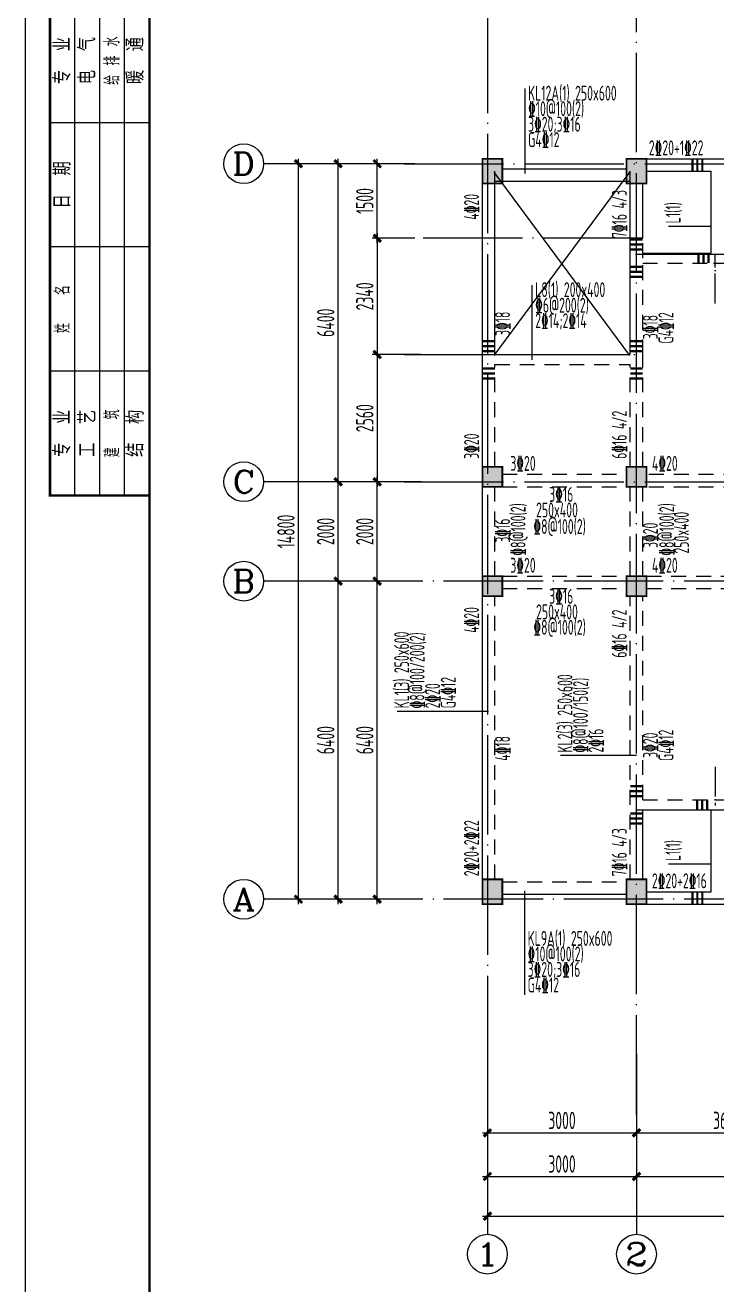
# Model space of a CAD drawing. Extents: x -472319 to -112444, y -516749 to -5704.
# Drawn here: x -218451 to -204533, y -254994 to -229647 of the extents above; entities that cross this region are included whole.
import ezdxf
from ezdxf.enums import TextEntityAlignment as Align

# ---------------------------------------------------------------- set-up
doc = ezdxf.new("R2010")
doc.units = 0
doc.header["$LTSCALE"] = 100
doc.header["$MEASUREMENT"] = 0
for name, pattern in [('3', [5, 3, -2]), ('CENTER', [2, 1.25, -0.25, 0.25, -0.25]), ('DOTE', [2.42, 2, -0.2, 0.02, -0.2])]:
    doc.linetypes.add(name, pattern=pattern)
for name, color, linetype in [('1301', 24, 'Continuous'), ('AXIS', 3, 'Continuous'), ('AXIS_TEXT', 7, 'Continuous'), ('DOTE', 1, 'CENTER'), ('FRAME', 3, 'Continuous'), ('S_BEAM', 4, 'Continuous'), ('S_BEAMDASH', 134, '3'), ('S_BEAMDIMLOCAL', 7, 'Continuous'), ('S_BEAMDIMLOCALVER', 7, 'Continuous'), ('S_BEAMDIMMASS', 2, 'Continuous'), ('S_BEAMDIMMASSVER', 2, 'Continuous'), ('S_CL', 2, 'Continuous'), ('S_SUBBEAMHOOP', 1, 'Continuous'), ('填充', 8, 'Continuous'), ('审核修改', 6, 'Continuous'), ('第三道尺寸线', 4, 'Continuous'), ('零厚板', 7, 'Continuous')]:
    doc.layers.add(name, color=color, linetype=linetype)
doc.styles.add('_TCH_AXIS', font='COMPLEX', dxfattribs={"bigfont": 'GBCBIG'})
doc.styles.add('COMPLEX', font='COMPLEX')
doc.styles.add('dxfs', font='txt.shx', dxfattribs={"width": 0.7, "bigfont": 'dxfs.shx'})
doc.styles.add('HZ', font='tssdeng.shx', dxfattribs={"width": 0.6, "height": 350, "bigfont": 'a.shx'})
doc.styles.get("Standard").update_dxf_attribs({"font": 'tssdeng.shx', "width": 0.6, "bigfont": 'a.shx'})
doc.dimstyles.new('DIMN', dxfattribs={"dimtxt": 350, "dimasz": 150, "dimexe": 100, "dimexo": 100, "dimgap": 75, "dimtad": 1, "dimdec": 0, "dimzin": 0, "dimdsep": 46, "dimtxsty": 'HZ', "dimblk": 'ARCHTICK', "dimcen": 0.09, "dimdle": 100, "dimclrd": 3, "dimclre": 3, "dimclrt": 7, "dimazin": 2, "dimtfac": 1, "dimtdec": 0, "dimtmove": 2, "dimatfit": 3, "dimldrblk": 'ARCHTICK', "dimfxl": 1, "dimtolj": 1, "dimtzin": 0, "dimarcsym": 0})

# ---------------------------------------------------------------- blocks, each defined once
blk = doc.blocks.new('_ArchTick')
at = {"color": 0, "linetype": 'ByBlock', "const_width": 0.4}
blk.add_lwpolyline([(-0.5, -0.5), (0.5, 0.5)], dxfattribs=at)
blk = doc.blocks.new('*D1534')
at = {"layer": 'AXIS', "color": 3, "lineweight": -2, "transparency": 16777216}
for p, q in [((-212153, -247335), (-212153, -240735)), ((-210923, -240835), (-212253, -240835)), ((-210923, -247235), (-212253, -247235))]:
    blk.add_line(p, q, dxfattribs=at)
at = {"layer": 'Defpoints', "color": 0, "transparency": 16777216}
for p in [(-212153, -240835), (-210823, -240835), (-210823, -247235)]:
    blk.add_point(p, dxfattribs=at)
at = {"layer": 'AXIS', "color": 3, "lineweight": -2, "transparency": 16777216, "xscale": 150, "yscale": 150, "zscale": 150}
for p, rotation in [((-212153, -240835), 90), ((-212153, -247235), 270)]:
    blk.add_blockref('_ArchTick', p, dxfattribs=dict(at, rotation=rotation))
at = {"layer": 'AXIS', "color": 7, "transparency": 16777216, "insert": (-212403, -244035), "char_height": 350, "attachment_point": 5, "rotation": 90, "style": 'HZ'}
blk.add_mtext('\\A1;6400', dxfattribs=at)
blk = doc.blocks.new('*D1535')
at = {"layer": 'AXIS', "color": 3, "lineweight": -2, "transparency": 16777216}
for p, q in [((-212153, -240935), (-212153, -238735)), ((-210923, -238835), (-212253, -238835)), ((-210923, -240835), (-212253, -240835))]:
    blk.add_line(p, q, dxfattribs=at)
at = {"layer": 'Defpoints', "color": 0, "transparency": 16777216}
for p in [(-212153, -238835), (-210823, -238835), (-210823, -240835)]:
    blk.add_point(p, dxfattribs=at)
at = {"layer": 'AXIS', "color": 3, "lineweight": -2, "transparency": 16777216, "xscale": 150, "yscale": 150, "zscale": 150}
for p, rotation in [((-212153, -238835), 90), ((-212153, -240835), 270)]:
    blk.add_blockref('_ArchTick', p, dxfattribs=dict(at, rotation=rotation))
at = {"layer": 'AXIS', "color": 7, "transparency": 16777216, "insert": (-212403, -239835), "char_height": 350, "attachment_point": 5, "rotation": 90, "style": 'HZ'}
blk.add_mtext('\\A1;2000', dxfattribs=at)
blk = doc.blocks.new('*D1536')
at = {"layer": 'AXIS', "color": 3, "lineweight": -2, "transparency": 16777216}
for p, q in [((-212153, -238935), (-212153, -232335)), ((-210923, -232435), (-212253, -232435)), ((-210923, -238835), (-212253, -238835))]:
    blk.add_line(p, q, dxfattribs=at)
at = {"layer": 'Defpoints', "color": 0, "transparency": 16777216}
for p in [(-212153, -232435), (-210823, -232435), (-210823, -238835)]:
    blk.add_point(p, dxfattribs=at)
at = {"layer": 'AXIS', "color": 3, "lineweight": -2, "transparency": 16777216, "xscale": 150, "yscale": 150, "zscale": 150}
for p, rotation in [((-212153, -232435), 90), ((-212153, -238835), 270)]:
    blk.add_blockref('_ArchTick', p, dxfattribs=dict(at, rotation=rotation))
at = {"layer": 'AXIS', "color": 7, "transparency": 16777216, "insert": (-212403, -235635), "char_height": 350, "attachment_point": 5, "rotation": 90, "style": 'HZ'}
blk.add_mtext('\\A1;6400', dxfattribs=at)
blk = doc.blocks.new('*D1537')
at = {"layer": 'AXIS', "color": 3, "lineweight": -2, "transparency": 16777216}
for p, q in [((-212953, -247335), (-212953, -232335)), ((-210923, -232435), (-213053, -232435)), ((-210923, -247235), (-213053, -247235))]:
    blk.add_line(p, q, dxfattribs=at)
at = {"layer": 'Defpoints', "color": 0, "transparency": 16777216}
for p in [(-212953, -232435), (-210823, -232435), (-210823, -247235)]:
    blk.add_point(p, dxfattribs=at)
at = {"layer": 'AXIS', "color": 3, "lineweight": -2, "transparency": 16777216, "xscale": 150, "yscale": 150, "zscale": 150}
for p, rotation in [((-212953, -232435), 90), ((-212953, -247235), 270)]:
    blk.add_blockref('_ArchTick', p, dxfattribs=dict(at, rotation=rotation))
at = {"layer": 'AXIS', "color": 7, "transparency": 16777216, "insert": (-213203, -239835), "char_height": 350, "attachment_point": 5, "rotation": 90, "style": 'HZ'}
blk.add_mtext('\\A1;14800', dxfattribs=at)
blk = doc.blocks.new('*D1538')
at = {"layer": 'AXIS', "color": 3, "lineweight": -2, "transparency": 16777216}
for p, q in [((-209149, -251665), (-209149, -252913)), ((-206149, -251665), (-206149, -252913)), ((-209249, -252813), (-206049, -252813))]:
    blk.add_line(p, q, dxfattribs=at)
at = {"layer": 'Defpoints', "color": 0, "transparency": 16777216}
for p in [(-209149, -251565), (-206149, -251565), (-206149, -252813)]:
    blk.add_point(p, dxfattribs=at)
at = {"layer": 'AXIS', "color": 3, "lineweight": -2, "transparency": 16777216, "xscale": 150, "yscale": 150, "zscale": 150, "rotation": 180}
blk.add_blockref('_ArchTick', (-209149, -252813), dxfattribs=at)
at = {"layer": 'AXIS', "color": 3, "lineweight": -2, "transparency": 16777216, "xscale": 150, "yscale": 150, "zscale": 150}
blk.add_blockref('_ArchTick', (-206149, -252813), dxfattribs=at)
at = {"layer": 'AXIS', "color": 7, "transparency": 16777216, "insert": (-207649, -252563), "char_height": 350, "attachment_point": 5, "style": 'HZ'}
blk.add_mtext('\\A1;3000', dxfattribs=at)
blk = doc.blocks.new('*D1539')
at = {"layer": 'AXIS', "color": 3, "lineweight": -2, "transparency": 16777216}
for p, q in [((-206149, -251665), (-206149, -252913)), ((-198849, -251665), (-198849, -252913)), ((-206249, -252813), (-198749, -252813))]:
    blk.add_line(p, q, dxfattribs=at)
at = {"layer": 'Defpoints', "color": 0, "transparency": 16777216}
for p in [(-206149, -251565), (-198849, -251565), (-198849, -252813)]:
    blk.add_point(p, dxfattribs=at)
at = {"layer": 'AXIS', "color": 3, "lineweight": -2, "transparency": 16777216, "xscale": 150, "yscale": 150, "zscale": 150, "rotation": 180}
blk.add_blockref('_ArchTick', (-206149, -252813), dxfattribs=at)
at = {"layer": 'AXIS', "color": 3, "lineweight": -2, "transparency": 16777216, "xscale": 150, "yscale": 150, "zscale": 150}
blk.add_blockref('_ArchTick', (-198849, -252813), dxfattribs=at)
at = {"layer": 'AXIS', "color": 7, "transparency": 16777216, "insert": (-202499, -252563), "char_height": 350, "attachment_point": 5, "style": 'HZ'}
blk.add_mtext('\\A1;7300', dxfattribs=at)
blk = doc.blocks.new('*D1547')
at = {"layer": 'AXIS', "color": 3, "lineweight": -2, "transparency": 16777216}
for p, q in [((-209149, -251665), (-209149, -253713)), ((-149349, -251665), (-149349, -253713)), ((-209249, -253613), (-149249, -253613))]:
    blk.add_line(p, q, dxfattribs=at)
at = {"layer": 'Defpoints', "color": 0, "transparency": 16777216}
for p in [(-209149, -251565), (-149349, -251565), (-149349, -253613)]:
    blk.add_point(p, dxfattribs=at)
at = {"layer": 'AXIS', "color": 3, "lineweight": -2, "transparency": 16777216, "xscale": 150, "yscale": 150, "zscale": 150, "rotation": 180}
blk.add_blockref('_ArchTick', (-209149, -253613), dxfattribs=at)
at = {"layer": 'AXIS', "color": 3, "lineweight": -2, "transparency": 16777216, "xscale": 150, "yscale": 150, "zscale": 150}
blk.add_blockref('_ArchTick', (-149349, -253613), dxfattribs=at)
at = {"layer": 'AXIS', "color": 7, "transparency": 16777216, "insert": (-179249, -253363), "char_height": 350, "attachment_point": 5, "style": 'HZ'}
blk.add_mtext('\\A1;59800', dxfattribs=at)
blk = doc.blocks.new('_AXISO')
blk.add_circle((0, 0), 0.5)
at = {"layer": 'AXIS_TEXT', "style": 'COMPLEX', "width": 1.041667}
blk.add_attdef('A', text='', height=0.56, dxfattribs=at).set_placement((-0.25, -0.28), (0.25, -0.28), align=Align.FIT)
blk = doc.blocks.new('*D1549')
at = {"layer": '1301', "color": 3, "lineweight": -2, "transparency": 16777216}
for p, q in [((-211367, -236175), (-211367, -238935)), ((-210496, -236275), (-211467, -236275)), ((-210475, -238835), (-211467, -238835))]:
    blk.add_line(p, q, dxfattribs=at)
at = {"layer": 'Defpoints', "color": 0, "transparency": 16777216}
for p in [(-210396, -236275), (-211367, -238835), (-210375, -238835)]:
    blk.add_point(p, dxfattribs=at)
at = {"layer": '1301', "color": 3, "lineweight": -2, "transparency": 16777216, "xscale": 150, "yscale": 150, "zscale": 150}
for p, rotation in [((-211367, -236275), 90), ((-211367, -238835), 270)]:
    blk.add_blockref('_ArchTick', p, dxfattribs=dict(at, rotation=rotation))
at = {"layer": '1301', "color": 7, "transparency": 16777216, "insert": (-211617, -237555), "char_height": 350, "attachment_point": 5, "rotation": 90, "style": 'HZ'}
blk.add_mtext('\\A1;2560', dxfattribs=at)
blk = doc.blocks.new('*D1559')
at = {"layer": 'Defpoints', "color": 0, "transparency": 16777216}
for p in [(-211367, -232435), (-210513, -232435), (-210513, -233935)]:
    blk.add_point(p, dxfattribs=at)
at = {"layer": '填充', "color": 3, "lineweight": -2, "transparency": 16777216}
for p, q in [((-211367, -234035), (-211367, -232335)), ((-210613, -232435), (-211467, -232435)), ((-210613, -233935), (-211467, -233935))]:
    blk.add_line(p, q, dxfattribs=at)
at = {"layer": '填充', "color": 3, "lineweight": -2, "transparency": 16777216, "xscale": 150, "yscale": 150, "zscale": 150}
for p, rotation in [((-211367, -232435), 90), ((-211367, -233935), 270)]:
    blk.add_blockref('_ArchTick', p, dxfattribs=dict(at, rotation=rotation))
at = {"layer": '填充', "color": 7, "transparency": 16777216, "insert": (-211617, -233185), "char_height": 350, "attachment_point": 5, "rotation": 90, "style": 'HZ'}
blk.add_mtext('\\A1;1500', dxfattribs=at)
blk = doc.blocks.new('*D1560')
at = {"layer": 'Defpoints', "color": 0, "transparency": 16777216}
for p in [(-210613, -233935), (-211367, -236275), (-210613, -236275)]:
    blk.add_point(p, dxfattribs=at)
at = {"layer": '填充', "color": 3, "lineweight": -2, "transparency": 16777216}
for p, q in [((-210713, -233935), (-211467, -233935)), ((-211367, -233835), (-211367, -236375)), ((-210713, -236275), (-211467, -236275))]:
    blk.add_line(p, q, dxfattribs=at)
at = {"layer": '填充', "color": 3, "lineweight": -2, "transparency": 16777216, "xscale": 150, "yscale": 150, "zscale": 150}
for p, rotation in [((-211367, -233935), 90), ((-211367, -236275), 270)]:
    blk.add_blockref('_ArchTick', p, dxfattribs=dict(at, rotation=rotation))
at = {"layer": '填充', "color": 7, "transparency": 16777216, "insert": (-211617, -235105), "char_height": 350, "attachment_point": 5, "rotation": 90, "style": 'HZ'}
blk.add_mtext('\\A1;2340', dxfattribs=at)
blk = doc.blocks.new('*D1430')
at = {"layer": 'Defpoints', "color": 0, "transparency": 16777216}
for p in [(-211367, -240835), (-210710, -240835), (-210710, -247235)]:
    blk.add_point(p, dxfattribs=at)
at = {"layer": '第三道尺寸线', "color": 3, "lineweight": -2, "transparency": 16777216}
for p, q in [((-211367, -247335), (-211367, -240735)), ((-210810, -240835), (-211467, -240835)), ((-210810, -247235), (-211467, -247235))]:
    blk.add_line(p, q, dxfattribs=at)
at = {"layer": '第三道尺寸线', "color": 3, "lineweight": -2, "transparency": 16777216, "xscale": 150, "yscale": 150, "zscale": 150}
for p, rotation in [((-211367, -240835), 90), ((-211367, -247235), 270)]:
    blk.add_blockref('_ArchTick', p, dxfattribs=dict(at, rotation=rotation))
at = {"layer": '第三道尺寸线', "color": 7, "transparency": 16777216, "insert": (-211617, -244035), "char_height": 350, "attachment_point": 5, "rotation": 90, "style": 'HZ'}
blk.add_mtext('\\A1;6400', dxfattribs=at)
blk = doc.blocks.new('*D1431')
at = {"layer": 'Defpoints', "color": 0, "transparency": 16777216}
for p in [(-211367, -238835), (-210710, -238835), (-210710, -240835)]:
    blk.add_point(p, dxfattribs=at)
at = {"layer": '第三道尺寸线', "color": 3, "lineweight": -2, "transparency": 16777216}
for p, q in [((-211367, -240935), (-211367, -238735)), ((-210810, -238835), (-211467, -238835)), ((-210810, -240835), (-211467, -240835))]:
    blk.add_line(p, q, dxfattribs=at)
at = {"layer": '第三道尺寸线', "color": 3, "lineweight": -2, "transparency": 16777216, "xscale": 150, "yscale": 150, "zscale": 150}
for p, rotation in [((-211367, -238835), 90), ((-211367, -240835), 270)]:
    blk.add_blockref('_ArchTick', p, dxfattribs=dict(at, rotation=rotation))
at = {"layer": '第三道尺寸线', "color": 7, "transparency": 16777216, "insert": (-211617, -239835), "char_height": 350, "attachment_point": 5, "rotation": 90, "style": 'HZ'}
blk.add_mtext('\\A1;2000', dxfattribs=at)
blk = doc.blocks.new('*D1787')
at = {"layer": '1301', "color": 3, "lineweight": -2, "transparency": 16777216}
for p, q in [((-206149, -250355), (-206149, -252037)), ((-209149, -250455), (-209149, -252037)), ((-209249, -251937), (-206049, -251937))]:
    blk.add_line(p, q, dxfattribs=at)
at = {"layer": 'Defpoints', "color": 0, "transparency": 16777216}
for p in [(-209149, -250355), (-206149, -250255), (-206149, -251937)]:
    blk.add_point(p, dxfattribs=at)
at = {"layer": '1301', "color": 3, "lineweight": -2, "transparency": 16777216, "xscale": 150, "yscale": 150, "zscale": 150, "rotation": 180}
blk.add_blockref('_ArchTick', (-209149, -251937), dxfattribs=at)
at = {"layer": '1301', "color": 3, "lineweight": -2, "transparency": 16777216, "xscale": 150, "yscale": 150, "zscale": 150}
blk.add_blockref('_ArchTick', (-206149, -251937), dxfattribs=at)
at = {"layer": '1301', "color": 7, "transparency": 16777216, "insert": (-207649, -251687), "char_height": 350, "attachment_point": 5, "style": 'HZ'}
blk.add_mtext('\\A1;3000', dxfattribs=at)
blk = doc.blocks.new('*D1789')
at = {"layer": '1301', "color": 3, "lineweight": -2, "transparency": 16777216}
for p, q in [((-206149, -250355), (-206149, -252037)), ((-202499, -250355), (-202499, -252037)), ((-206249, -251937), (-202399, -251937))]:
    blk.add_line(p, q, dxfattribs=at)
at = {"layer": 'Defpoints', "color": 0, "transparency": 16777216}
for p in [(-206149, -250255), (-202499, -250255), (-202499, -251937)]:
    blk.add_point(p, dxfattribs=at)
at = {"layer": '1301', "color": 3, "lineweight": -2, "transparency": 16777216, "xscale": 150, "yscale": 150, "zscale": 150, "rotation": 180}
blk.add_blockref('_ArchTick', (-206149, -251937), dxfattribs=at)
at = {"layer": '1301', "color": 3, "lineweight": -2, "transparency": 16777216, "xscale": 150, "yscale": 150, "zscale": 150}
blk.add_blockref('_ArchTick', (-202499, -251937), dxfattribs=at)
at = {"layer": '1301', "color": 7, "transparency": 16777216, "insert": (-204324, -251687), "char_height": 350, "attachment_point": 5, "style": 'HZ'}
blk.add_mtext('\\A1;3650', dxfattribs=at)
blk = doc.blocks.new('A$C20674F94')
at = {"layer": 'FRAME', "lineweight": 18}
blk.add_line((0, 59400), (0, 0), dxfattribs=at)
at = {"layer": 'FRAME'}
blk.add_line((2500, 58400), (2500, 1000), dxfattribs=at)
at = {"layer": 'FRAME', "const_width": 50}
for points in [[(2500, 58400), (500, 58400), (500, 35900), (2500, 35900)], [(2500, 58400), (83100, 58400), (83100, 1000), (2500, 1000), (2500, 58400)]]:
    blk.add_lwpolyline(points, dxfattribs=at)
at = {"layer": 'FRAME'}
for points in [[(1000, 35900), (1000, 58400)], [(1500, 35900), (1500, 58400)], [(2000, 35900), (2000, 58400)], [(2500, 43400), (500, 43400)], [(2500, 40900), (500, 40900)], [(2500, 38400), (500, 38400)]]:
    blk.add_lwpolyline(points, dxfattribs=at)
at = {"layer": 'FRAME', "char_height": 300, "attachment_point": 5, "rotation": 90, "style": 'dxfs'}
for s, insert, width in [('给 排 水', (1750, 44650), 1352.62), ('{\\f宋体|b0|i0|c134|p2;专\\Ftxt.shx,dxfs.shx|c134;  \\f宋体|b0|i0|c134|p2;业}', (750, 44650), 1203.38), ('{\\f宋体|b0|i0|c134|p2;电\\Ftxt.shx,dxfs.shx|c134;  \\f宋体|b0|i0|c134|p2;气}', (1250, 44650), 1182.38), ('{\\f宋体|b0|i0|c134|p2;暖\\Ftxt.shx,dxfs.shx|c134;  \\f宋体|b0|i0|c134|p2;通}', (2220, 44650), 1200.75), ('{\\f宋体|b0|i0|c134|p2;日\\Ftxt.shx,dxfs.shx|c134;  \\f宋体|b0|i0|c134|p2;期}', (750, 42150), 1132.5), ('姓   名', (750, 39650), 1185), ('{\\f宋体|b0|i0|c134|p2;专\\Ftxt.shx,dxfs.shx|c134;  \\f宋体|b0|i0|c134|p2;业}', (750, 37150), 1203.38), ('{\\f宋体|b0|i0|c134|p2;工\\Ftxt.shx,dxfs.shx|c134;  \\f宋体|b0|i0|c134|p2;艺}', (1250, 37150), 1177.12), ('建   筑', (1750, 37150), 1206), ('{\\f宋体|b0|i0|c134|p2;结\\Ftxt.shx,dxfs.shx|c134;  \\f宋体|b0|i0|c134|p2;构\\P}', (2220, 37150), 1192.88)]:
    blk.add_mtext(s, dxfattribs=dict(at, insert=insert, width=width))

msp = doc.modelspace()

# ---------------------------------------------------------------- hatches: boundary and pattern name
at = {"layer": 'S_CL'}
h = msp.add_hatch(dxfattribs=at)
h.set_pattern_fill('ANSI31', color=256)
h.set_pattern_definition([(45, (208088.99939, 398805.50098), (-0.088388347648, 0.088388347648), [])])
h.paths.add_polyline_path([(-205949.331, -232834.889), (-205949.331, -232334.889), (-206349.331, -232334.889), (-206349.331, -232834.889)])
h.paths.add_polyline_path([(-205949.331, -238934.89), (-205949.331, -238534.89), (-206349.331, -238534.89), (-206349.331, -238934.89)])
h.paths.add_polyline_path([(-205949.331, -241134.89), (-205949.331, -240734.89), (-206349.331, -240734.89), (-206349.331, -241134.89)])
h.paths.add_polyline_path([(-205949.331, -247334.89), (-205949.331, -246834.89), (-206349.331, -246834.89), (-206349.331, -247334.89)])
h.paths.add_polyline_path([(-208849.331, -232834.889), (-208849.331, -232334.889), (-209249.331, -232334.889), (-209249.331, -232834.889)])
h.paths.add_polyline_path([(-208849.331, -238934.89), (-208849.331, -238534.89), (-209249.331, -238534.89), (-209249.331, -238934.89)])
h.paths.add_polyline_path([(-208849.331, -241134.89), (-208849.331, -240734.89), (-209249.331, -240734.89), (-209249.331, -241134.89)])
h.paths.add_polyline_path([(-208849.331, -247334.89), (-208849.331, -246834.89), (-209249.331, -246834.89), (-209249.331, -247334.89)])
h.paths.add_polyline_path([(-149249.329, -247334.89), (-149249.329, -246834.89), (-149649.329, -246834.89), (-149649.329, -247334.89)])
h.paths.add_polyline_path([(-152149.329, -247334.89), (-152149.329, -246834.89), (-152549.329, -246834.89), (-152549.329, -247334.89)])
h.paths.add_polyline_path([(-159449.329, -247334.89), (-159449.329, -246934.89), (-159849.329, -246934.89), (-159849.329, -247334.89)])
h.paths.add_polyline_path([(-166749.329, -247334.89), (-166749.329, -246934.89), (-167149.329, -246934.89), (-167149.329, -247334.89)])
h.paths.add_polyline_path([(-174049.329, -247334.89), (-174049.329, -246834.89), (-174449.329, -246834.89), (-174449.329, -247334.89)])
h.paths.add_polyline_path([(-184049.331, -247334.89), (-184049.331, -246834.89), (-184449.331, -246834.89), (-184449.331, -247334.89)])
h.paths.add_polyline_path([(-191349.331, -247334.89), (-191349.331, -246934.89), (-191749.331, -246934.89), (-191749.331, -247334.89)])
h.paths.add_polyline_path([(-198649.331, -247334.89), (-198649.331, -246934.89), (-199049.331, -246934.89), (-199049.331, -247334.89)])
h.paths.add_polyline_path([(-149249.329, -232834.889), (-149249.329, -232334.889), (-149649.329, -232334.889), (-149649.329, -232834.889)])
h.paths.add_polyline_path([(-149249.329, -238934.89), (-149249.329, -238534.89), (-149649.329, -238534.89), (-149649.329, -238934.89)])
h.paths.add_polyline_path([(-149249.329, -241134.89), (-149249.329, -240734.89), (-149649.329, -240734.89), (-149649.329, -241134.89)])
h.paths.add_polyline_path([(-152149.329, -232834.889), (-152149.329, -232334.889), (-152549.329, -232334.889), (-152549.329, -232834.889)])
h.paths.add_polyline_path([(-152149.329, -238934.89), (-152149.329, -238534.89), (-152549.329, -238534.89), (-152549.329, -238934.89)])
h.paths.add_polyline_path([(-152149.329, -241134.89), (-152149.329, -240734.89), (-152549.329, -240734.89), (-152549.329, -241134.89)])
h.paths.add_polyline_path([(-159449.329, -232734.889), (-159449.329, -232334.889), (-159849.329, -232334.889), (-159849.329, -232734.889)])
h.paths.add_polyline_path([(-166749.329, -232734.889), (-166749.329, -232334.889), (-167149.329, -232334.889), (-167149.329, -232734.889)])
h.paths.add_polyline_path([(-174049.329, -232734.889), (-174049.329, -232334.889), (-174449.329, -232334.889), (-174449.329, -232734.889)])
h.paths.add_polyline_path([(-177049.329, -232834.889), (-177049.329, -232334.889), (-177449.329, -232334.889), (-177449.329, -232834.889)])
h.paths.add_polyline_path([(-184049.331, -232834.889), (-184049.331, -232334.889), (-184449.331, -232334.889), (-184449.331, -232834.889)])
h.paths.add_polyline_path([(-191349.331, -232734.889), (-191349.331, -232334.889), (-191749.331, -232334.889), (-191749.331, -232734.889)])
h.paths.add_polyline_path([(-198649.331, -232734.889), (-198649.331, -232334.889), (-199049.331, -232334.889), (-199049.331, -232734.889)])
h.paths.add_polyline_path([(-166749.329, -238934.89), (-166749.329, -238534.89), (-167149.329, -238534.89), (-167149.329, -238934.89)])
h.paths.add_polyline_path([(-166749.329, -241134.89), (-166749.329, -240734.89), (-167149.329, -240734.89), (-167149.329, -241134.89)])
h.paths.add_polyline_path([(-174049.329, -238934.89), (-174049.329, -238534.89), (-174449.329, -238534.89), (-174449.329, -238934.89)])
h.paths.add_polyline_path([(-174049.329, -241134.89), (-174049.329, -240734.89), (-174449.329, -240734.89), (-174449.329, -241134.89)])
h.paths.add_polyline_path([(-177049.329, -238934.89), (-177049.329, -238434.89), (-177449.329, -238434.89), (-177449.329, -238934.89)])
h.paths.add_polyline_path([(-184049.331, -238934.89), (-184049.331, -238434.89), (-184449.331, -238434.89), (-184449.331, -238934.89)])
h.paths.add_polyline_path([(-184049.331, -241134.89), (-184049.331, -240734.89), (-184449.331, -240734.89), (-184449.331, -241134.89)])
h.paths.add_polyline_path([(-191349.331, -238934.89), (-191349.331, -238534.89), (-191749.331, -238534.89), (-191749.331, -238934.89)])
h.paths.add_polyline_path([(-191349.331, -241134.89), (-191349.331, -240734.89), (-191749.331, -240734.89), (-191749.331, -241134.89)])

# ---------------------------------------------------------------- linework, layer by layer
at = {"layer": 'AXIS'}
for p, q in [((-210823.148, -232434.89), (-213653.148, -232434.89)), ((-210823.148, -238834.89), (-213653.148, -238834.89)), ((-210823.148, -240834.89), (-213653.148, -240834.89)), ((-210823.148, -247234.89), (-213653.148, -247234.89)), ((-209149.329, -251565.282), (-209149.329, -253977.578)), ((-206149.329, -251565.282), (-206149.329, -253977.578))]:
    msp.add_line(p, q, dxfattribs=at)
at = {"layer": 'DOTE', "linetype": 'DOTE', "ltscale": 10}
for p, q in [((-209149.329, -229415.242), (-209149.329, -251565.282)), ((-206149.329, -251565.282), (-206149.329, -229415.242)), ((-210823.148, -232434.89), (-147530.518, -232434.89)), ((-206024.329, -233934.89), (-210968.14, -233934.89)), ((-206166.83, -234252.389), (-183533.001, -234252.389)), ((-210823.148, -236274.89), (-206149.329, -236274.89)), ((-210823.148, -238834.89), (-147530.518, -238834.89)), ((-147530.518, -240834.89), (-210823.148, -240834.89)), ((-206149.329, -245434.892), (-147041.501, -245434.892)), ((-147530.518, -247234.89), (-210823.148, -247234.89))]:
    msp.add_line(p, q, dxfattribs=at)
at = {"layer": 'DOTE', "linetype": 'DOTE', "ltscale": 3}
for p, q in [((-204566.832, -235246.586), (-204566.832, -234252.389)), ((-204566.832, -244568.195), (-204566.832, -245352.39))]:
    msp.add_line(p, q, dxfattribs=at)
at = {"layer": 'S_BEAM'}
for p, q in [((-205949.331, -232334.889), (-204574.331, -232334.889)), ((-204574.331, -232334.889), (-202499.331, -232334.889)), ((-208999.331, -236274.889), (-208999.331, -232584.889)), ((-208849.331, -232534.889), (-206349.331, -232534.889)), ((-206274.331, -236274.889), (-206274.331, -232584.889)), ((-206274.331, -234334.889), (-206274.331, -232584.889)), ((-205949.331, -232584.889), (-204649.331, -232584.889)), ((-204649.331, -234234.889), (-204649.331, -232584.889)), ((-209249.331, -233934.889), (-209249.331, -232834.889)), ((-208999.331, -232784.889), (-206274.331, -232784.889)), ((-206024.331, -233934.889), (-206024.331, -232834.889)), ((-209249.331, -236274.89), (-209249.331, -233934.889)), ((-206024.331, -234334.888), (-206024.331, -234034.888)), ((-206024.331, -234234.889), (-204649.331, -234234.889)), ((-209249.331, -238534.89), (-209249.331, -236274.89)), ((-208999.331, -236274.889), (-206274.331, -236274.889)), ((-209249.331, -240734.89), (-209249.331, -238934.89)), ((-209249.331, -246834.89), (-209249.331, -241134.89)), ((-206024.331, -246834.89), (-206024.331, -245434.891)), ((-206024.331, -245434.891), (-204649.331, -245434.891)), ((-204649.331, -247084.89), (-204649.331, -245434.891)), ((-205949.331, -247084.89), (-204649.331, -247084.89)), ((-208849.331, -247134.89), (-206349.331, -247134.89)), ((-205949.331, -247334.89), (-204574.331, -247334.89)), ((-204574.331, -247334.89), (-202499.331, -247334.89))]:
    msp.add_line(p, q, dxfattribs=at)
at = {"layer": 'S_BEAMDASH'}
for p, q in [((-206024.331, -236274.89), (-206024.331, -234434.889)), ((-206024.331, -234434.889), (-204599.331, -234434.889)), ((-204599.331, -234434.889), (-202599.331, -234434.889)), ((-208999.331, -238534.89), (-208999.331, -236474.889)), ((-208999.331, -236474.889), (-206274.331, -236474.889)), ((-206274.331, -238534.89), (-206274.331, -236474.889)), ((-206024.331, -238534.89), (-206024.331, -236274.89)), ((-208849.331, -238684.89), (-206399.331, -238684.89)), ((-205899.331, -238684.89), (-202599.331, -238684.89)), ((-208999.331, -240734.89), (-208999.331, -238934.89)), ((-208849.331, -238934.89), (-206399.331, -238934.89)), ((-206274.331, -240734.89), (-206274.331, -238934.89)), ((-206024.331, -240734.89), (-206024.331, -238934.89)), ((-205899.331, -238934.89), (-202599.331, -238934.89)), ((-208849.331, -240734.89), (-206349.331, -240734.89)), ((-205949.331, -240734.89), (-202599.331, -240734.89)), ((-208849.331, -240984.89), (-206349.331, -240984.89)), ((-205949.331, -240984.89), (-202599.331, -240984.89)), ((-208999.331, -246834.89), (-208999.331, -241134.89)), ((-206274.331, -245334.891), (-206274.331, -241134.89)), ((-206024.331, -245234.891), (-206024.331, -241134.89)), ((-206274.331, -246834.89), (-206274.331, -245334.891)), ((-206024.331, -245234.891), (-204574.331, -245234.891)), ((-204574.331, -245234.891), (-202599.331, -245234.891)), ((-208849.331, -246884.89), (-206349.331, -246884.89))]:
    msp.add_line(p, q, dxfattribs=at)
at = {"layer": 'S_BEAMDIMMASS'}
for p, q in [((-208392.331, -232628.39), (-208392.331, -230922.14)), ((-208249.331, -236382.391), (-208249.331, -234876.141)), ((-208400.831, -247062.891), (-208400.831, -249157.391))]:
    msp.add_line(p, q, dxfattribs=at)
at = {"layer": 'S_BEAMDIMMASSVER'}
for p, q in [((-204649.331, -233694.89), (-205505.581, -233694.89)), ((-209124.331, -243456.391), (-210968.081, -243456.391)), ((-206149.331, -244345.891), (-207680.581, -244345.891)), ((-204649.331, -246528.391), (-205505.581, -246528.391))]:
    msp.add_line(p, q, dxfattribs=at)
at = {"layer": 'S_CL', "const_width": 35}
for points in [[(-208849.331, -232834.889), (-208849.331, -232334.889), (-209249.331, -232334.889), (-209249.331, -232834.889)], [(-205949.331, -232834.889), (-205949.331, -232334.889), (-206349.331, -232334.889), (-206349.331, -232834.889)], [(-208849.331, -238934.89), (-208849.331, -238534.89), (-209249.331, -238534.89), (-209249.331, -238934.89)], [(-205949.331, -238934.89), (-205949.331, -238534.89), (-206349.331, -238534.89), (-206349.331, -238934.89)], [(-208849.331, -241134.89), (-208849.331, -240734.89), (-209249.331, -240734.89), (-209249.331, -241134.89)], [(-205949.331, -241134.89), (-205949.331, -240734.89), (-206349.331, -240734.89), (-206349.331, -241134.89)], [(-208849.331, -247334.89), (-208849.331, -246834.89), (-209249.331, -246834.89), (-209249.331, -247334.89)], [(-205949.331, -247334.89), (-205949.331, -246834.89), (-206349.331, -246834.89), (-206349.331, -247334.89)]]:
    msp.add_lwpolyline(points, close=True, dxfattribs=at)
at = {"layer": 'S_SUBBEAMHOOP', "const_width": 44.9}
for points in [[(-205024.331, -232334.89), (-205024.331, -232584.89)], [(-204924.331, -232334.89), (-204924.331, -232584.89)], [(-204824.331, -232334.89), (-204824.331, -232584.89)], [(-206274.331, -233959.889), (-206024.331, -233959.889)], [(-206274.331, -234059.889), (-206024.331, -234059.889)], [(-206274.331, -234159.889), (-206024.331, -234159.889)], [(-204899.331, -234234.881), (-204899.331, -234434.881)], [(-204799.331, -234234.881), (-204799.331, -234434.881)], [(-204699.331, -234234.881), (-204699.331, -234434.881)], [(-206274.331, -234509.889), (-206024.331, -234509.889)], [(-206274.331, -234609.889), (-206024.331, -234609.889)], [(-206274.331, -234709.889), (-206024.331, -234709.889)], [(-209249.331, -236007.391), (-208999.331, -236007.391)], [(-209249.331, -236107.391), (-208999.331, -236107.391)], [(-209249.331, -236207.391), (-208999.331, -236207.391)], [(-206274.331, -236007.391), (-206024.331, -236007.391)], [(-206274.331, -236107.391), (-206024.331, -236107.391)], [(-206274.331, -236207.391), (-206024.331, -236207.391)], [(-209249.331, -236557.391), (-208999.331, -236557.391)], [(-209249.331, -236657.391), (-208999.331, -236657.391)], [(-209249.331, -236757.391), (-208999.331, -236757.391)], [(-206274.331, -236557.391), (-206024.331, -236557.391)], [(-206274.331, -236657.391), (-206024.331, -236657.391)], [(-206274.331, -236757.391), (-206024.331, -236757.391)], [(-206274.331, -244959.891), (-206024.331, -244959.891)], [(-206274.331, -245059.891), (-206024.331, -245059.891)], [(-206274.331, -245159.891), (-206024.331, -245159.891)], [(-204926, -245234.892), (-204926, -245434.892)], [(-204826, -245234.892), (-204826, -245434.892)], [(-204726, -245234.892), (-204726, -245434.892)], [(-206274.331, -245509.891), (-206024.331, -245509.891)], [(-206274.331, -245609.891), (-206024.331, -245609.891)], [(-206274.331, -245709.891), (-206024.331, -245709.891)], [(-205024.331, -247084.891), (-205024.331, -247334.891)], [(-204924.331, -247084.891), (-204924.331, -247334.891)], [(-204824.331, -247084.891), (-204824.331, -247334.891)]]:
    msp.add_lwpolyline(points, dxfattribs=at)
at = {"layer": '零厚板'}
for p, q in [((-209016.832, -232602.389), (-206291.832, -236292.389)), ((-206291.832, -232602.389), (-209016.832, -236292.389))]:
    msp.add_line(p, q, dxfattribs=at)

# ---------------------------------------------------------------- block references
at = {"layer": 'AXIS'}
ref = msp.add_blockref('_AXISO', (-214053.148, -232434.89), dxfattribs=dict(at, xscale=800, yscale=800, zscale=800))
ref.add_attrib('A', 'D', dxfattribs={"layer": 'AXIS_TEXT', "height": 452.548, "style": '_TCH_AXIS', "width": 1.235294}).set_placement((-214279.422, -232661.165), (-213826.874, -232661.165), align=Align.FIT)
ref = msp.add_blockref('_AXISO', (-214053.148, -238834.89), dxfattribs=dict(at, xscale=800, yscale=800, zscale=800))
ref.add_attrib('A', 'C', dxfattribs={"layer": 'AXIS_TEXT', "height": 452.548, "style": '_TCH_AXIS', "width": 1.4}).set_placement((-214279.422, -239061.165), (-213826.874, -239061.165), align=Align.FIT)
ref = msp.add_blockref('_AXISO', (-214053.148, -240834.89), dxfattribs=dict(at, xscale=800, yscale=800, zscale=800))
ref.add_attrib('A', 'B', dxfattribs={"layer": 'AXIS_TEXT', "height": 452.548, "style": '_TCH_AXIS', "width": 1.235294}).set_placement((-214279.422, -241061.165), (-213826.874, -241061.165), align=Align.FIT)
ref = msp.add_blockref('_AXISO', (-214053.148, -247234.89), dxfattribs=dict(at, xscale=800, yscale=800, zscale=800))
ref.add_attrib('A', 'A', dxfattribs={"layer": 'AXIS_TEXT', "height": 452.548, "style": '_TCH_AXIS', "width": 1.166667}).set_placement((-214279.422, -247461.165), (-213826.874, -247461.165), align=Align.FIT)
ref = msp.add_blockref('_AXISO', (-209149.329, -254377.578), dxfattribs=dict(at, xscale=800, yscale=800, zscale=800))
ref.add_attrib('A', '1', dxfattribs={"layer": 'AXIS_TEXT', "height": 452.548, "style": '_TCH_AXIS', "width": 2.333333}).set_placement((-209375.603, -254603.852), (-208923.055, -254603.852), align=Align.FIT)
ref = msp.add_blockref('_AXISO', (-206149.329, -254377.578), dxfattribs=dict(at, xscale=800, yscale=800, zscale=800))
ref.add_attrib('A', '2', dxfattribs={"layer": 'AXIS_TEXT', "height": 452.548, "style": '_TCH_AXIS', "width": 1.5}).set_placement((-206375.603, -254603.852), (-205923.055, -254603.852), align=Align.FIT)
at = {"layer": '填充'}
msp.add_blockref('A$C20674F94', (-218450.5, -275010.5), dxfattribs=at)

# ---------------------------------------------------------------- texts
at = {"layer": 'S_BEAMDIMLOCAL', "width": 0.6}
for s, p in [('2\x8420+1\x8422', (-205900.581, -232264.89)), ('3\x8420', (-208688.081, -238614.891)), ('4\x8420', (-205838.081, -238614.891)), ('3\x8416', (-207906.831, -239239.891)), ('250x400', (-208169.331, -239552.391)), ('\x848@100(2)', (-208222.829, -239885.391)), ('3\x8420', (-208688.081, -240664.891)), ('4\x8420', (-205838.081, -240664.891)), ('3\x8416', (-207906.831, -241289.891)), ('250x400', (-208169.331, -241602.391)), ('\x848@100(2)', (-208222.829, -241912.391)), ('2%%13220+2%%13216', (-205838.081, -247014.891))]:
    msp.add_text(s, height=300, dxfattribs=at).set_placement(p)
at = {"layer": 'S_BEAMDIMLOCALVER', "width": 0.6}
for s, rotation, p in [('4\x8420', 90, (-209319.331, -233561.14)), ('7%%13216 4/3', 90, (-206344.331, -233930.14)), ('3\x8418', 90, (-208694.331, -235901.39)), ('G4\x8412', 90, (-205406.831, -236054.89)), ('3\x8418', 90, (-205719.331, -235967.39)), ('6\x8416 4/2', 90, (-206344.331, -238373.641)), ('3\x8420', 90, (-209319.331, -238373.641)), ('\x848@100(2)', 90, (-208381.831, -240321.391)), ('\x848@100(2)', 90, (-205391.831, -240321.391)), ('250x400', 90, (-205094.331, -240279.391)), ('3\x8416', 90, (-208694.331, -240059.891)), ('3\x8420', 90, (-205719.331, -240167.391)), ('4\x8420', 90.0000046, (-209319.331, -241874.141)), ('6\x8416 4/2', 90, (-206344.331, -242374.641)), ('G4\x8412', 90, (-205406.831, -244454.891)), ('4%%13218', 90, (-208694.331, -244448.891)), ('2%%13220+2%%13222', 90.0000046, (-209319.331, -246773.641)), ('7%%13216 4/3', 90, (-206344.331, -246773.641))]:
    msp.add_text(s, height=300, rotation=rotation, dxfattribs=at).set_placement(p)
at = {"layer": 'S_BEAMDIMMASS', "width": 0.6}
for s, p in [('KL12A(1) 250x600', (-208331.081, -231164.64)), ('%%13210@100(2)', (-208331.081, -231477.14)), ('3%%13220;3%%13216', (-208331.081, -231789.64)), ('G4%%13212', (-208331.081, -232099.14)), ('L8(1) 200x400', (-208188.081, -235118.641)), ('\x846@200(2)', (-208188.081, -235431.141)), ('2\x8414;2\x8414', (-208188.081, -235743.641)), ('KL9A(1) 250x600', (-208339.581, -248173.641)), ('%%13210@100(2)', (-208339.581, -248486.141)), ('3%%13220;3%%13216', (-208339.581, -248798.641)), ('G4\x8412', (-208339.581, -249111.141))]:
    msp.add_text(s, height=300, dxfattribs=at).set_placement(p)
at = {"layer": 'S_BEAMDIMMASSVER', "width": 0.6}
for s, rotation, p in [('L1(1)', 90, (-205263.081, -233633.64)), ('KL1(3) 250x600', 90.0000029, (-210725.581, -243395.141)), ('\x848@100/200(2)', 90.0000031, (-210413.081, -243395.141)), ('G4\x8412', 90, (-209788.081, -243395.141)), ('KL2(3) 250x600', 90, (-207438.081, -244284.641)), ('\x848@100/150(2)', 90, (-207125.581, -244284.641)), ('2\x8420', 90, (-210100.581, -243395.141)), ('2\x8416', 90, (-206813.081, -244284.641)), ('L1(1)', 90, (-205263.081, -246467.141))]:
    msp.add_text(s, height=300, rotation=rotation, dxfattribs=at).set_placement(p)
at = {"layer": '审核修改', "width": 0.6}
msp.add_text('3%%13220', height=300, rotation=90, dxfattribs=at).set_placement((-205719.331, -244391.891))

# ---------------------------------------------------------------- dimensions: what is measured, and where the dimension line sits
at = {"layer": '1301', "color": 7}
for base, p1, p2, angle, picture, middle in [((-211367.065, -238834.89), (-210396.065, -236274.89), (-210374.893, -238834.89), 90, '*D1549', (-211617.065, -237554.89)), ((-202499.329, -251936.781), (-206149.329, -250254.539), (-202499.329, -250254.539), 180, '*D1789', (-204324.329, -251686.781))]:
    dim = msp.add_linear_dim(base=base, p1=p1, p2=p2, angle=angle, dimstyle='DIMN', override={"dimfxl": 100}, dxfattribs=at)
    dim.commit()
    dim.dimension.update_dxf_attribs({"geometry": picture, "text_midpoint": middle})
dim = msp.add_linear_dim(base=(-206149.329, -251936.781), p1=(-209149.329, -250354.539), p2=(-206149.329, -250254.539), dimstyle='DIMN', override={"dimfxl": 100}, dxfattribs=at)
dim.commit()
dim.dimension.update_dxf_attribs({"geometry": '*D1787', "text_midpoint": (-207649.329, -251686.781)})
at = {"layer": 'AXIS'}
for p1, p2, distance, picture, middle in [((-210823.148, -247234.89), (-210823.148, -232434.89), 2130, '*D1537', (-213203.148, -239834.89)), ((-210823.148, -238834.89), (-210823.148, -232434.89), 1330, '*D1536', (-212403.148, -235634.89)), ((-210823.148, -240834.89), (-210823.148, -238834.89), 1330, '*D1535', (-212403.148, -239834.89)), ((-210823.148, -247234.89), (-210823.148, -240834.89), 1330, '*D1534', (-212403.148, -244034.89)), ((-209149.329, -251565.282), (-206149.329, -251565.282), -1248, '*D1538', (-207649.329, -252563.282)), ((-209149.329, -251565.282), (-149349.329, -251565.282), -2048, '*D1547', (-179249.329, -253363.282)), ((-206149.329, -251565.282), (-198849.329, -251565.282), -1248, '*D1539', (-202499.329, -252563.282))]:
    dim = msp.add_aligned_dim(p1=p1, p2=p2, distance=distance, dimstyle='DIMN', dxfattribs=at)
    dim.commit()
    dim.dimension.update_dxf_attribs({"geometry": picture, "text_midpoint": middle})
at = {"layer": '填充', "color": 7}
for base, p1, p2, picture, middle in [((-211367.065, -232434.89), (-210513.065, -233934.89), (-210513.065, -232434.89), '*D1559', (-211617.065, -233184.89)), ((-211367.065, -236274.89), (-210613.065, -233934.89), (-210613.065, -236274.89), '*D1560', (-211617.065, -235104.89))]:
    dim = msp.add_linear_dim(base=base, p1=p1, p2=p2, angle=90, dimstyle='DIMN', override={"dimfxl": 100}, dxfattribs=at)
    dim.commit()
    dim.dimension.update_dxf_attribs({"geometry": picture, "text_midpoint": middle})
at = {"layer": '第三道尺寸线'}
for p1, p2, picture, middle in [((-210709.828, -240834.891), (-210709.828, -238834.891), '*D1431', (-211617.064, -239834.891)), ((-210709.828, -247234.89), (-210709.828, -240834.891), '*D1430', (-211617.064, -244034.891))]:
    dim = msp.add_aligned_dim(p1=p1, p2=p2, distance=657.236, dimstyle='DIMN', dxfattribs=at)
    dim.commit()
    dim.dimension.update_dxf_attribs({"geometry": picture, "text_midpoint": middle})

doc.saveas('drawing.dxf')
